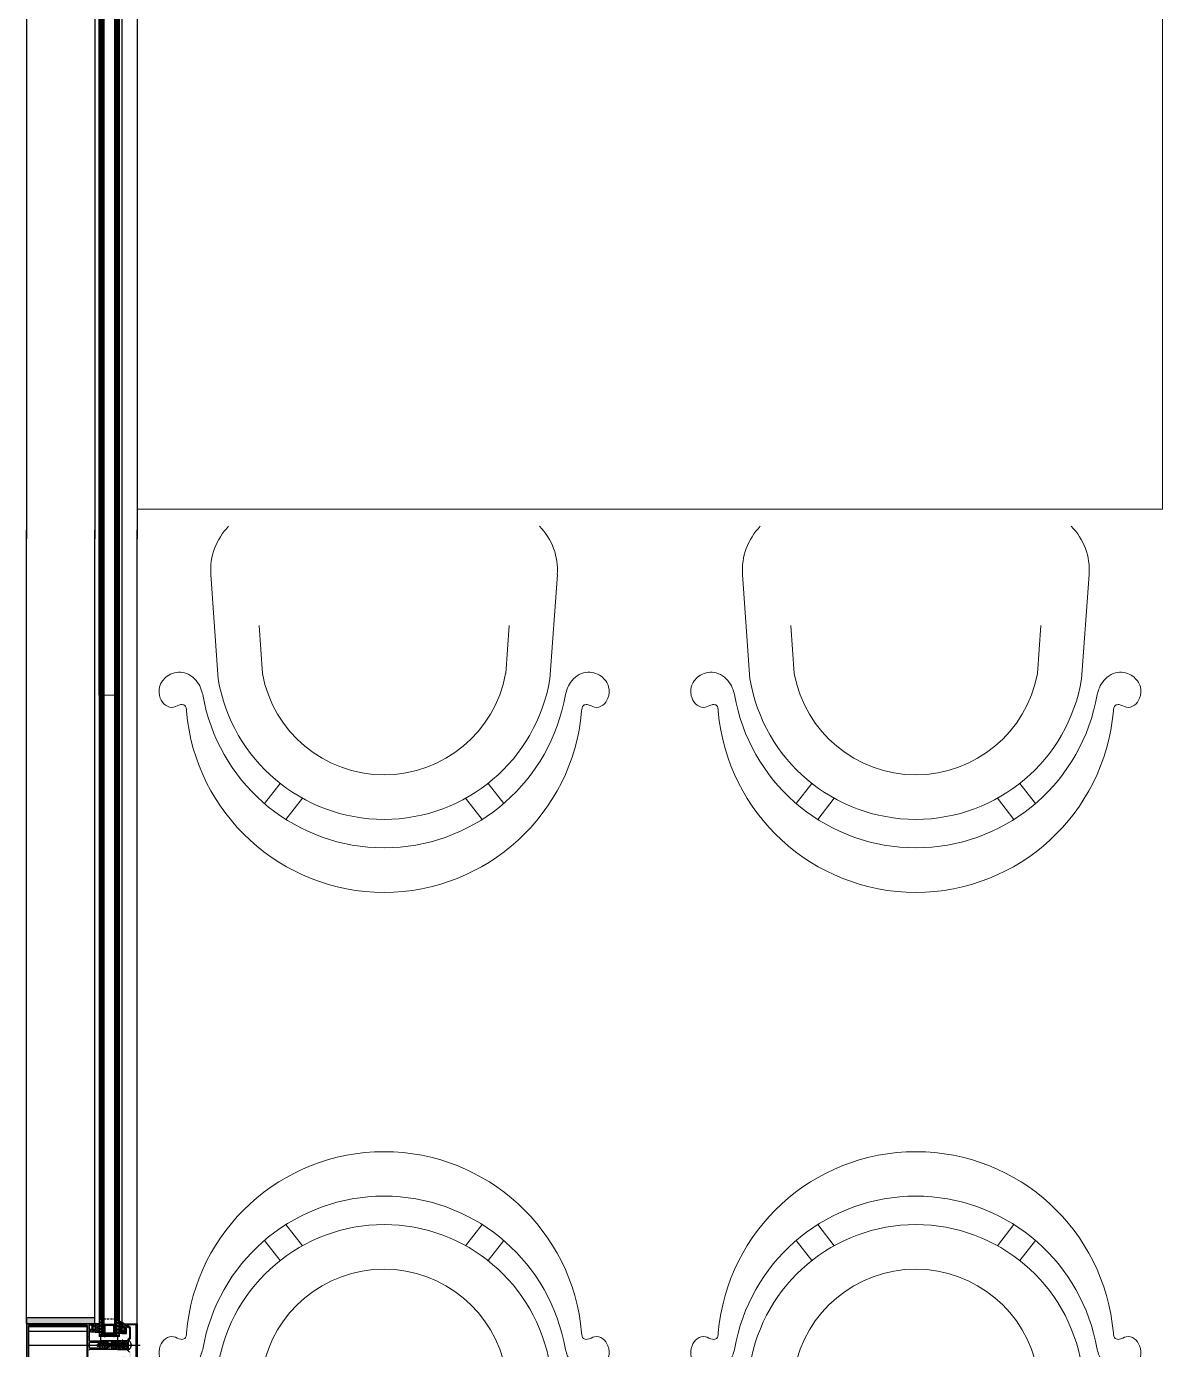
# Model space of a CAD drawing. Header units: millimetres. Extents: x 809 to 8159, y 33 to 4533.
# Drawn here: x 4970.9 to 5103.8, y 1637.2 to 1792 of the extents above; entities that cross this region are included whole.
import ezdxf

# ---------------------------------------------------------------- set-up
doc = ezdxf.new("R2010")
doc.units = ezdxf.units.MM
doc.linetypes.add('DASHDOT', pattern=[25.4, 12.7, -6.35, 0, -6.35])
doc.linetypes.add('HIDDEN', pattern=[0.375, 0.25, -0.125])
for name, color, linetype in [('1', 3, 'Continuous'), ('11', 11, 'Continuous'), ('3', 11, 'Continuous'), ('5', 11, 'Continuous'), ('EKSEN', 11, 'Continuous'), ('FITILLER', 240, 'Continuous'), ('GORUNUS-TARAMA', 11, 'Continuous')]:
    doc.layers.add(name, color=color, linetype=linetype)
doc.layers.add('cam', color=5, linetype='Continuous', lineweight=0)
doc.layers.add('TEFRİŞ', color=130, linetype='Continuous', lineweight=0)

# ---------------------------------------------------------------- blocks, each defined once
blk = doc.blocks.new('wewefwef')
at = {"layer": 'TEFRİŞ'}
for p, q in [((20075.6652, -18240.6347, 0.271), (20075.5429, -18240.6434, 0.271)), ((20076.6181, -18240.6347, 0.271), (20076.7404, -18240.6434, 0.271)), ((20075.3973, -18240.6975, 0.271), (20075.4207, -18240.7159, 0.271)), ((20075.6055, -18240.6912, 0.271), (20075.5493, -18240.6952, 0.271)), ((20076.6778, -18240.6912, 0.271), (20076.734, -18240.6952, 0.271)), ((20076.886, -18240.6975, 0.271), (20076.8626, -18240.7159, 0.271)), ((20075.3787, -18240.7226, 0.271), (20075.4034, -18240.742, 0.271)), ((20076.9046, -18240.7226, 0.271), (20076.8799, -18240.742, 0.271)), ((20075.3787, -18240.9523, 0.271), (20075.4034, -18240.933, 0.271)), ((20076.9046, -18240.9523, 0.271), (20076.8799, -18240.933, 0.271)), ((20075.3973, -18240.9775, 0.271), (20075.4207, -18240.9591, 0.271)), ((20076.886, -18240.9775, 0.271), (20076.8626, -18240.9591, 0.271)), ((20075.6055, -18240.9838, 0.271), (20075.5493, -18240.9798, 0.271)), ((20076.6778, -18240.9838, 0.271), (20076.734, -18240.9798, 0.271)), ((20075.6652, -18241.0403, 0.271), (20075.5429, -18241.0316, 0.271)), ((20076.6181, -18241.0403, 0.271), (20076.7404, -18241.0316, 0.271)), ((20075.6652, -18241.257, 0.271), (20075.5429, -18241.2658, 0.271)), ((20076.6181, -18241.257, 0.271), (20076.7404, -18241.2658, 0.271)), ((20075.3973, -18241.3198, 0.271), (20075.4207, -18241.3382, 0.271)), ((20075.6055, -18241.3135, 0.271), (20075.5493, -18241.3175, 0.271)), ((20076.6778, -18241.3135, 0.271), (20076.734, -18241.3175, 0.271)), ((20076.886, -18241.3198, 0.271), (20076.8626, -18241.3382, 0.271)), ((20075.3787, -18241.345, 0.271), (20075.4034, -18241.3644, 0.271)), ((20076.9046, -18241.345, 0.271), (20076.8799, -18241.3644, 0.271)), ((20075.3787, -18241.5747, 0.271), (20075.4034, -18241.5553, 0.271)), ((20076.9046, -18241.5747, 0.271), (20076.8799, -18241.5553, 0.271)), ((20075.3973, -18241.5999, 0.271), (20075.4207, -18241.5815, 0.271)), ((20076.886, -18241.5999, 0.271), (20076.8626, -18241.5815, 0.271)), ((20075.6055, -18241.6062, 0.271), (20075.5493, -18241.6022, 0.271)), ((20076.6778, -18241.6062, 0.271), (20076.734, -18241.6022, 0.271)), ((20075.6652, -18241.6627, 0.271), (20075.5429, -18241.6539, 0.271)), ((20076.6181, -18241.6627, 0.271), (20076.7404, -18241.6539, 0.271))]:
    blk.add_line(p, q, dxfattribs=at)
at = {"layer": 'TEFRİŞ', "elevation": 0.271}
blk.add_lwpolyline([(20075.7417, -18241.7487), (20075.7417, -18240.5487), (20076.5417, -18240.5487), (20076.5417, -18241.7487)], close=True, dxfattribs=at)
at = {"layer": 'TEFRİŞ'}
for centre, radius, start, end in [((20075.5255, -18240.8375, 0.271), 0.2321, 94.9757, 180), ((20076.7579, -18240.8375, 0.271), 0.2321, 0, 85.0243), ((20075.5605, -18240.8375, 0.271), 0.2151, 102.1958, 180), ((20075.6704, -18240.7074, 0.271), 0.0729, 45.4026, 94.0856), ((20076.6129, -18240.7074, 0.271), 0.0729, 85.9144, 134.5974), ((20076.7228, -18240.8375, 0.271), 0.2151, 0, 77.8042), ((20075.5755, -18240.8375, 0.271), 0.1968, 99.5284, 180), ((20076.7078, -18240.8375, 0.271), 0.1968, 0, 80.4716), ((20075.5755, -18240.8375, 0.271), 0.1447, 100.4339, 180), ((20076.7078, -18240.8375, 0.271), 0.1447, 0, 79.5661), ((20075.5255, -18240.8375, 0.271), 0.2321, 180, 265.0243), ((20075.5605, -18240.8375, 0.271), 0.2151, 180, 257.8042), ((20075.5755, -18240.8375, 0.271), 0.1968, 180, 260.4716), ((20075.5755, -18240.8375, 0.271), 0.1447, 180, 259.5661), ((20076.7078, -18240.8375, 0.271), 0.1447, 280.4339, 0), ((20076.7078, -18240.8375, 0.271), 0.1968, 279.5284, 0), ((20076.7228, -18240.8375, 0.271), 0.2151, 282.1958, 0), ((20076.7579, -18240.8375, 0.271), 0.2321, 274.9757, 0), ((20075.6704, -18240.9676, 0.271), 0.0729, 265.9144, 314.5974), ((20076.6129, -18240.9676, 0.271), 0.0729, 225.4026, 274.0856), ((20075.5255, -18241.4599, 0.271), 0.2321, 94.9757, 180), ((20076.7579, -18241.4599, 0.271), 0.2321, 0, 85.0243), ((20075.5605, -18241.4599, 0.271), 0.2151, 102.1958, 180), ((20075.6704, -18241.3298, 0.271), 0.0729, 45.4026, 94.0856), ((20076.6129, -18241.3298, 0.271), 0.0729, 85.9144, 134.5974), ((20076.7228, -18241.4599, 0.271), 0.2151, 0, 77.8042), ((20075.5755, -18241.4599, 0.271), 0.1968, 99.5284, 180), ((20076.7078, -18241.4599, 0.271), 0.1968, 0, 80.4716), ((20075.5755, -18241.4599, 0.271), 0.1447, 100.4339, 180), ((20076.7078, -18241.4599, 0.271), 0.1447, 0, 79.5661), ((20075.5255, -18241.4599, 0.271), 0.2321, 180, 265.0243), ((20075.5605, -18241.4599, 0.271), 0.2151, 180, 257.8042), ((20075.5755, -18241.4599, 0.271), 0.1968, 180, 260.4716), ((20075.5755, -18241.4599, 0.271), 0.1447, 180, 259.5661), ((20076.7078, -18241.4599, 0.271), 0.1447, 280.4339, 0), ((20076.7078, -18241.4599, 0.271), 0.1968, 279.5284, 0), ((20076.7228, -18241.4599, 0.271), 0.2151, 282.1958, 0), ((20076.7579, -18241.4599, 0.271), 0.2321, 274.9757, 0), ((20075.6704, -18241.5899, 0.271), 0.0729, 265.9144, 314.5974), ((20076.6129, -18241.5899, 0.271), 0.0729, 225.4026, 274.0856)]:
    blk.add_arc(centre, radius, start, end, dxfattribs=at)
for points in [[(20075.5151, -18240.6273, 0.271), (20075.5302, -18240.6235, 0.271), (20075.539, -18240.6191, 0.271), (20075.5506, -18240.6013, 0.271), (20075.5461, -18240.5836, 0.271), (20075.5337, -18240.5747, 0.271), (20075.5204, -18240.5756, 0.271), (20075.5122, -18240.5817, 0.271), (20075.5099, -18240.5911, 0.271), (20075.5129, -18240.5996, 0.271), (20075.512, -18240.6041, 0.271), (20075.5053, -18240.6063, 0.271)], [(20076.7682, -18240.6273, 0.271), (20076.7531, -18240.6235, 0.271), (20076.7443, -18240.6191, 0.271), (20076.7327, -18240.6013, 0.271), (20076.7372, -18240.5836, 0.271), (20076.7496, -18240.5747, 0.271), (20076.7629, -18240.5756, 0.271), (20076.7711, -18240.5817, 0.271), (20076.7734, -18240.5911, 0.271), (20076.7704, -18240.5996, 0.271), (20076.7713, -18240.6041, 0.271), (20076.778, -18240.6063, 0.271)], [(20075.5151, -18241.0477, 0.271), (20075.5302, -18241.0514, 0.271), (20075.539, -18241.0559, 0.271), (20075.5506, -18241.0736, 0.271), (20075.5461, -18241.0914, 0.271), (20075.5337, -18241.1003, 0.271), (20075.5204, -18241.0994, 0.271), (20075.5122, -18241.0933, 0.271), (20075.5099, -18241.0838, 0.271), (20075.5129, -18241.0753, 0.271), (20075.512, -18241.0708, 0.271), (20075.5053, -18241.0687, 0.271)], [(20076.7682, -18241.0477, 0.271), (20076.7531, -18241.0514, 0.271), (20076.7443, -18241.0559, 0.271), (20076.7327, -18241.0736, 0.271), (20076.7372, -18241.0914, 0.271), (20076.7496, -18241.1003, 0.271), (20076.7629, -18241.0994, 0.271), (20076.7711, -18241.0933, 0.271), (20076.7734, -18241.0838, 0.271), (20076.7704, -18241.0753, 0.271), (20076.7713, -18241.0708, 0.271), (20076.778, -18241.0687, 0.271)], [(20075.5151, -18241.2496, 0.271), (20075.5302, -18241.2459, 0.271), (20075.539, -18241.2415, 0.271), (20075.5506, -18241.2237, 0.271), (20075.5461, -18241.2059, 0.271), (20075.5337, -18241.197, 0.271), (20075.5204, -18241.1979, 0.271), (20075.5122, -18241.204, 0.271), (20075.5099, -18241.2135, 0.271), (20075.5129, -18241.222, 0.271), (20075.512, -18241.2265, 0.271), (20075.5053, -18241.2287, 0.271)], [(20076.7682, -18241.2496, 0.271), (20076.7531, -18241.2459, 0.271), (20076.7443, -18241.2415, 0.271), (20076.7327, -18241.2237, 0.271), (20076.7372, -18241.2059, 0.271), (20076.7496, -18241.197, 0.271), (20076.7629, -18241.1979, 0.271), (20076.7711, -18241.204, 0.271), (20076.7734, -18241.2135, 0.271), (20076.7704, -18241.222, 0.271), (20076.7713, -18241.2265, 0.271), (20076.778, -18241.2287, 0.271)], [(20075.5151, -18241.6701, 0.271), (20075.5302, -18241.6738, 0.271), (20075.539, -18241.6782, 0.271), (20075.5506, -18241.696, 0.271), (20075.5461, -18241.7138, 0.271), (20075.5337, -18241.7227, 0.271), (20075.5204, -18241.7218, 0.271), (20075.5122, -18241.7157, 0.271), (20075.5099, -18241.7062, 0.271), (20075.5129, -18241.6977, 0.271), (20075.512, -18241.6932, 0.271), (20075.5053, -18241.691, 0.271)], [(20076.7682, -18241.6701, 0.271), (20076.7531, -18241.6738, 0.271), (20076.7443, -18241.6782, 0.271), (20076.7327, -18241.696, 0.271), (20076.7372, -18241.7138, 0.271), (20076.7496, -18241.7227, 0.271), (20076.7629, -18241.7218, 0.271), (20076.7711, -18241.7157, 0.271), (20076.7734, -18241.7062, 0.271), (20076.7704, -18241.6977, 0.271), (20076.7713, -18241.6932, 0.271), (20076.778, -18241.691, 0.271)]]:
    blk.add_spline(points, degree=3, dxfattribs=at)
blk = doc.blocks.new('ajsdfxcvzx')
h = blk.add_hatch(color=256)
edge = h.paths.add_edge_path()
edge.add_line((36934.79, -6951.31), (36934.72, -6951.31))
edge.add_line((36934.72, -6951.31), (36934.72, -6951.22))
edge.add_line((36934.72, -6951.22), (36934.24, -6951.22))
edge.add_arc((36934.24, -6951.32), 0.1, 90, 180)
edge.add_line((36934.14, -6951.32), (36934.14, -6951.6))
edge.add_arc((36934.24, -6951.6), 0.1, 180, 270)
edge.add_line((36934.24, -6951.7), (36934.32, -6951.7))
edge.add_arc((36934.32, -6951.75), 0.05, 405, 450, ccw=False)
edge.add_line((36934.36, -6951.71), (36934.53, -6951.88))
edge.add_arc((36934.56, -6951.85), 0.05, 225, 270)
edge.add_line((36934.56, -6951.9), (36934.72, -6951.9))
edge.add_line((36934.72, -6951.9), (36934.72, -6951.81))
edge.add_line((36934.72, -6951.81), (36934.79, -6951.81))
edge.add_arc((36934.79, -6951.86), 0.05, 0, 90, ccw=False)
edge.add_line((36934.84, -6951.86), (36934.84, -6952.06))
edge.add_line((36934.84, -6952.06), (36934.4, -6952.06))
edge.add_arc((36934.4, -6952.01), 0.05, 180, 270, ccw=False)
edge.add_line((36934.35, -6952.01), (36934.35, -6951.94))
edge.add_arc((36934.3, -6951.94), 0.05, 360, 405)
edge.add_line((36934.34, -6951.91), (36934.3, -6951.87))
edge.add_arc((36934.27, -6951.91), 0.05, 405, 450)
edge.add_line((36934.27, -6951.86), (36934.19, -6951.86))
edge.add_arc((36934.19, -6951.91), 0.05, 90, 180)
edge.add_line((36934.14, -6951.91), (36934.14, -6952.16))
edge.add_line((36934.14, -6952.16), (36934.14, -6952.53))
edge.add_line((36934.14, -6952.53), (36934.11, -6952.56))
edge.add_line((36934.11, -6952.56), (36934.14, -6952.59))
edge.add_line((36934.14, -6952.59), (36934.14, -6952.96))
edge.add_arc((36934.23, -6952.97), 0.0919, 174.9295, 270.955)
edge.add_line((36934.23, -6953.06), (36936.51, -6953.06))
edge.add_arc((36936.53, -6953.06), 0.02, 180, 360)
edge.add_line((36936.55, -6953.06), (36936.57, -6953.06))
edge.add_arc((36936.59, -6953.06), 0.02, 180, 360)
edge.add_line((36936.61, -6953.06), (36937.54, -6953.06))
edge.add_line((36937.54, -6953.06), (36937.54, -6953.2))
edge.add_arc((36937.48, -6953.2), 0.06, 270, 360, ccw=False)
edge.add_line((36937.48, -6953.26), (36937.48, -6953.33))
edge.add_arc((36937.45, -6953.33), 0.03, 270, 360, ccw=False)
edge.add_line((36937.45, -6953.36), (36937.41, -6953.36))
edge.add_arc((36937.41, -6953.33), 0.03, 180, 270, ccw=False)
edge.add_line((36937.38, -6953.33), (36937.38, -6953.26))
edge.add_line((36937.38, -6953.26), (36936.74, -6953.26))
edge.add_line((36936.74, -6953.26), (36936.74, -6953.51))
edge.add_line((36936.74, -6953.51), (36936.69, -6953.56))
edge.add_line((36936.69, -6953.56), (36936.74, -6953.61))
edge.add_line((36936.74, -6953.61), (36936.74, -6953.86))
edge.add_line((36936.74, -6953.86), (36937.38, -6953.86))
edge.add_line((36937.38, -6953.86), (36937.38, -6953.79))
edge.add_arc((36937.41, -6953.79), 0.03, 90, 180, ccw=False)
edge.add_line((36937.41, -6953.76), (36937.45, -6953.76))
edge.add_arc((36937.45, -6953.79), 0.03, 0, 90, ccw=False)
edge.add_line((36937.48, -6953.79), (36937.48, -6953.86))
edge.add_arc((36937.48, -6953.92), 0.06, 360, 450, ccw=False)
edge.add_line((36937.54, -6953.92), (36937.54, -6954.06))
edge.add_line((36937.54, -6954.06), (36936.61, -6954.06))
edge.add_arc((36936.59, -6954.06), 0.02, 360, 540)
edge.add_line((36936.57, -6954.06), (36936.55, -6954.06))
edge.add_arc((36936.53, -6954.06), 0.02, 360, 540)
edge.add_line((36936.51, -6954.06), (36934.23, -6954.06))
edge.add_arc((36934.23, -6954.15), 0.0919, 449.045, 545.0705)
edge.add_line((36934.14, -6954.16), (36934.14, -6954.53))
edge.add_line((36934.14, -6954.53), (36934.11, -6954.56))
edge.add_line((36934.11, -6954.56), (36934.14, -6954.59))
edge.add_line((36934.14, -6954.59), (36934.14, -6954.96))
edge.add_line((36934.14, -6954.96), (36934.14, -6955.21))
edge.add_arc((36934.19, -6955.21), 0.05, 180, 270)
edge.add_line((36934.19, -6955.26), (36934.27, -6955.26))
edge.add_arc((36934.27, -6955.21), 0.05, 270, 315)
edge.add_line((36934.3, -6955.24), (36934.34, -6955.21))
edge.add_arc((36934.3, -6955.17), 0.05, 315, 360)
edge.add_line((36934.35, -6955.17), (36934.35, -6955.11))
edge.add_arc((36934.4, -6955.11), 0.05, 90, 180, ccw=False)
edge.add_line((36934.4, -6955.06), (36934.84, -6955.06))
edge.add_line((36934.84, -6955.06), (36934.84, -6955.26))
edge.add_arc((36934.79, -6955.26), 0.05, 270, 360, ccw=False)
edge.add_line((36934.79, -6955.31), (36934.72, -6955.31))
edge.add_line((36934.72, -6955.31), (36934.72, -6955.22))
edge.add_line((36934.72, -6955.22), (36934.56, -6955.22))
edge.add_arc((36934.56, -6955.27), 0.05, 450, 495)
edge.add_line((36934.53, -6955.23), (36934.36, -6955.4))
edge.add_arc((36934.32, -6955.37), 0.05, 270, 315, ccw=False)
edge.add_line((36934.32, -6955.42), (36934.24, -6955.42))
edge.add_arc((36934.24, -6955.52), 0.1, 90, 180)
edge.add_line((36934.14, -6955.52), (36934.14, -6955.8))
edge.add_arc((36934.24, -6955.8), 0.1, 180, 270)
edge.add_line((36934.24, -6955.9), (36934.72, -6955.9))
edge.add_line((36934.72, -6955.9), (36934.72, -6955.81))
edge.add_line((36934.72, -6955.81), (36934.79, -6955.81))
edge.add_arc((36934.79, -6955.86), 0.05, 0, 90, ccw=False)
edge.add_line((36934.84, -6955.86), (36934.84, -6956.06))
edge.add_line((36934.84, -6956.06), (36926.85, -6956.06))
edge.add_line((36926.85, -6956.06), (36926.85, -6951.06))
edge.add_line((36926.85, -6951.06), (36934.84, -6951.06))
edge.add_line((36934.84, -6951.06), (36934.84, -6951.26))
edge.add_arc((36934.79, -6951.26), 0.05, 270, 360, ccw=False)
h.paths.add_polyline_path([(36933.95, -6955.86), (36927.05, -6955.86), (36927.05, -6951.26), (36933.95, -6951.26), (36933.95, -6953.56)], flags=16)
edge = h.paths.add_edge_path(flags=16)
edge.add_arc((36936.35, -6953.36), 0.1, 360, 450)
edge.add_line((36936.35, -6953.26), (36934.25, -6953.26))
edge.add_arc((36934.25, -6953.36), 0.1, 90, 180)
edge.add_line((36934.15, -6953.36), (36934.15, -6953.76))
edge.add_arc((36934.25, -6953.76), 0.1, 180, 270)
edge.add_line((36934.25, -6953.86), (36936.35, -6953.86))
edge.add_arc((36936.35, -6953.76), 0.1, 270, 360)
edge.add_line((36936.45, -6953.76), (36936.45, -6953.36))
h = blk.add_hatch(color=256)
edge = h.paths.add_edge_path()
edge.add_line((36938.41, -6955.04), (36938.41, -6955.64))
edge.add_line((36938.41, -6955.64), (36938.13, -6955.87))
edge.add_line((36938.13, -6955.87), (36938.13, -6955.67))
edge.add_line((36938.13, -6955.67), (36938.06, -6955.67))
edge.add_arc((36938.06, -6955.72), 0.05, 90, 180)
edge.add_line((36938.01, -6955.72), (36938.01, -6956.05))
edge.add_line((36938.01, -6956.05), (36938.12, -6956.05))
edge.add_line((36938.12, -6956.05), (36938.47, -6955.75))
edge.add_arc((36938.5, -6955.79), 0.05, 40, 130, ccw=False)
edge.add_line((36938.54, -6955.76), (36938.62, -6955.85))
edge.add_arc((36938.66, -6955.82), 0.05, 220, 310)
edge.add_line((36938.69, -6955.86), (36938.99, -6955.6))
edge.add_arc((36938.96, -6955.56), 0.05, 310, 360)
edge.add_line((36939.01, -6955.56), (36939.01, -6954.38))
edge.add_arc((36938.96, -6954.38), 0.05, 0, 45)
edge.add_line((36939, -6954.35), (36938.82, -6954.17))
edge.add_line((36938.82, -6954.17), (36938.78, -6954.17))
edge.add_line((36938.78, -6954.17), (36938.78, -6954.13))
edge.add_line((36938.78, -6954.13), (36938.72, -6954.07))
edge.add_arc((36938.76, -6954.04), 0.05, 180, 225, ccw=False)
edge.add_line((36938.71, -6954.04), (36938.71, -6953.08))
edge.add_arc((36938.76, -6953.08), 0.05, 135, 180, ccw=False)
edge.add_line((36938.72, -6953.04), (36938.78, -6952.99))
edge.add_line((36938.78, -6952.99), (36938.78, -6952.95))
edge.add_line((36938.78, -6952.95), (36938.82, -6952.95))
edge.add_line((36938.82, -6952.95), (36939, -6952.77))
edge.add_arc((36938.96, -6952.73), 0.05, 315, 360)
edge.add_line((36939.01, -6952.73), (36939.01, -6951.55))
edge.add_arc((36938.96, -6951.55), 0.05, 360, 410)
edge.add_line((36938.99, -6951.52), (36938.69, -6951.26))
edge.add_arc((36938.66, -6951.3), 0.05, 50, 140)
edge.add_line((36938.62, -6951.27), (36938.54, -6951.36))
edge.add_arc((36938.5, -6951.32), 0.05, 230, 320, ccw=False)
edge.add_line((36938.47, -6951.36), (36938.12, -6951.06))
edge.add_line((36938.12, -6951.06), (36938.01, -6951.06))
edge.add_line((36938.01, -6951.06), (36938.01, -6951.4))
edge.add_arc((36938.06, -6951.4), 0.05, 180, 270)
edge.add_line((36938.06, -6951.45), (36938.13, -6951.45))
edge.add_line((36938.13, -6951.45), (36938.13, -6951.25))
edge.add_line((36938.13, -6951.25), (36938.41, -6951.48))
edge.add_line((36938.41, -6951.48), (36938.41, -6952.08))
edge.add_line((36938.41, -6952.08), (36938.13, -6952.08))
edge.add_line((36938.13, -6952.08), (36938.13, -6951.95))
edge.add_line((36938.13, -6951.95), (36938.06, -6951.95))
edge.add_arc((36938.06, -6952), 0.05, 90, 180)
edge.add_line((36938.01, -6952), (36938.01, -6952.2))
edge.add_line((36938.01, -6952.2), (36938.48, -6952.2))
edge.add_arc((36938.48, -6952.15), 0.05, 270, 360)
edge.add_line((36938.53, -6952.15), (36938.53, -6951.57))
edge.add_arc((36938.58, -6951.57), 0.05, 140, 180, ccw=False)
edge.add_line((36938.54, -6951.54), (36938.63, -6951.43))
edge.add_arc((36938.67, -6951.47), 0.05, 50, 140, ccw=False)
edge.add_line((36938.7, -6951.43), (36938.87, -6951.57))
edge.add_arc((36938.84, -6951.61), 0.05, 0, 50, ccw=False)
edge.add_line((36938.89, -6951.61), (36938.89, -6952.68))
edge.add_arc((36938.84, -6952.68), 0.05, 315, 360, ccw=False)
edge.add_line((36938.88, -6952.72), (36938.55, -6953.04))
edge.add_arc((36938.52, -6953.01), 0.05, 270, 315, ccw=False)
edge.add_line((36938.52, -6953.06), (36938.11, -6953.06))
edge.add_line((36938.11, -6953.06), (36938.11, -6952.96))
edge.add_line((36938.11, -6952.96), (36938.01, -6952.96))
edge.add_line((36938.01, -6952.96), (36938.01, -6953.26))
edge.add_arc((36938.06, -6953.26), 0.05, 180, 270)
edge.add_line((36938.06, -6953.31), (36938.13, -6953.31))
edge.add_line((36938.13, -6953.31), (36938.13, -6953.18))
edge.add_line((36938.13, -6953.18), (36938.51, -6953.18))
edge.add_arc((36938.51, -6953.23), 0.05, 0, 90, ccw=False)
edge.add_line((36938.56, -6953.23), (36938.56, -6953.89))
edge.add_arc((36938.51, -6953.89), 0.05, 270, 360, ccw=False)
edge.add_line((36938.51, -6953.94), (36938.13, -6953.94))
edge.add_line((36938.13, -6953.94), (36938.13, -6953.81))
edge.add_line((36938.13, -6953.81), (36938.06, -6953.81))
edge.add_arc((36938.06, -6953.86), 0.05, 90, 180)
edge.add_line((36938.01, -6953.86), (36938.01, -6954.16))
edge.add_line((36938.01, -6954.16), (36938.11, -6954.16))
edge.add_line((36938.11, -6954.16), (36938.11, -6954.06))
edge.add_line((36938.11, -6954.06), (36938.52, -6954.06))
edge.add_arc((36938.52, -6954.11), 0.05, 45, 90, ccw=False)
edge.add_line((36938.55, -6954.07), (36938.88, -6954.4))
edge.add_arc((36938.84, -6954.43), 0.05, 0, 45, ccw=False)
edge.add_line((36938.89, -6954.43), (36938.89, -6955.51))
edge.add_arc((36938.84, -6955.51), 0.05, -50, 0, ccw=False)
edge.add_line((36938.87, -6955.54), (36938.7, -6955.69))
edge.add_arc((36938.67, -6955.65), 0.05, 220, 310, ccw=False)
edge.add_line((36938.63, -6955.68), (36938.54, -6955.57))
edge.add_arc((36938.58, -6955.54), 0.05, 180, 220, ccw=False)
edge.add_line((36938.53, -6955.54), (36938.53, -6954.97))
edge.add_arc((36938.48, -6954.97), 0.05, 0, 90)
edge.add_line((36938.48, -6954.92), (36938.01, -6954.92))
edge.add_line((36938.01, -6954.92), (36938.01, -6955.12))
edge.add_arc((36938.06, -6955.12), 0.05, 180, 270)
edge.add_line((36938.06, -6955.17), (36938.13, -6955.17))
edge.add_line((36938.13, -6955.17), (36938.13, -6955.04))
edge.add_line((36938.13, -6955.04), (36938.41, -6955.04))
h = blk.add_hatch(color=256)
edge = h.paths.add_edge_path()
edge.add_arc((36939.6, -6955.88), 0.05, 270, 360)
edge.add_line((36939.65, -6955.88), (36939.65, -6951.24))
edge.add_arc((36939.6, -6951.24), 0.05, 0, 90)
edge.add_line((36939.6, -6951.19), (36938.65, -6951.19))
edge.add_line((36938.65, -6951.19), (36938.54, -6951.32))
edge.add_arc((36938.5, -6951.29), 0.05, 230, 320, ccw=False)
edge.add_line((36938.47, -6951.33), (36938.19, -6951.09))
edge.add_arc((36938.2, -6951.08), 0.02, 90, 230, ccw=False)
edge.add_line((36938.2, -6951.06), (36939.73, -6951.06))
edge.add_arc((36939.73, -6951.11), 0.05, 0, 90, ccw=False)
edge.add_line((36939.78, -6951.11), (36939.78, -6956.01))
edge.add_arc((36939.73, -6956.01), 0.05, -90, 0, ccw=False)
edge.add_line((36939.73, -6956.06), (36938.2, -6956.06))
edge.add_arc((36938.2, -6956.04), 0.02, 130, 270, ccw=False)
edge.add_line((36938.19, -6956.02), (36938.47, -6955.79))
edge.add_arc((36938.5, -6955.83), 0.05, 40, 130, ccw=False)
edge.add_line((36938.54, -6955.8), (36938.65, -6955.93))
edge.add_line((36938.65, -6955.93), (36939.6, -6955.93))
h = blk.add_hatch()
h.set_pattern_fill('NET', color=256, angle=180, style=0)
h.set_pattern_definition([(180, (36878.66936, -6960.01545), (2e-17, 0.125), []), (90, (36878.66936, -6960.01545), (0.125, 2e-18), [])])
h.paths.add_polyline_path([(36937.09, -6952.26), (36935.93, -6952.26), (36935.93, -6952.56), (36936.13, -6952.52), (36936.37, -6952.5), (36936.62, -6952.5), (36936.95, -6952.53), (36937.09, -6952.55)])
at = {"layer": 'FITILLER'}
h = blk.add_hatch(dxfattribs=at)
h.set_pattern_fill('DOTS', color=256, scale=1.2, angle=135, style=0)
h.set_pattern_definition([(135, (37029.006284, -7092.61935), (-0.079549513, -0.026516504), [0, -0.075])])
h.paths.add_polyline_path([(36934.81, -6951.04), (36934.81, -6950.36), (36926.81, -6950.36), (36926.81, -6951.04)])
h = blk.add_hatch(dxfattribs=at)
h.set_pattern_fill('NET', color=256, scale=1.5, angle=225, style=0)
h.set_pattern_definition([(225, (36948.451, -6963.80417), (0.1325825, -0.1325825), []), (315, (36948.451, -6963.80417), (0.1325825, 0.1325825), [])])
edge = h.paths.add_edge_path(flags=16)
edge.add_arc((36934.82, -6951.58), 0.1, -90, 0, ccw=False)
edge.add_line((36934.82, -6951.68), (36934.66, -6951.68))
edge.add_arc((36934.66, -6951.58), 0.1, 180, 270, ccw=False)
edge.add_line((36934.56, -6951.58), (36934.56, -6951.53))
edge.add_arc((36934.66, -6951.53), 0.1, 90, 180, ccw=False)
edge.add_line((36934.66, -6951.43), (36934.82, -6951.43))
edge.add_arc((36934.82, -6951.53), 0.1, 0, 90, ccw=False)
edge.add_line((36934.92, -6951.53), (36934.92, -6951.58))
edge = h.paths.add_edge_path()
edge.add_line((36934.84, -6952.06), (36935.35, -6952.06))
edge.add_arc((36935.35, -6952.05), 0.01, 270, 405)
edge.add_line((36935.36, -6952.04), (36935.25, -6951.93))
edge.add_arc((36935.26, -6951.92), 0.00893, 135, 225, ccw=False)
edge.add_line((36935.25, -6951.92), (36935.36, -6951.81))
edge.add_arc((36935.35, -6951.8), 0.00893, 315, 405)
edge.add_line((36935.36, -6951.8), (36935.25, -6951.69))
edge.add_arc((36935.26, -6951.68), 0.00893, 135, 225, ccw=False)
edge.add_line((36935.25, -6951.67), (36935.36, -6951.56))
edge.add_arc((36935.35, -6951.56), 0.00893, 315, 405)
edge.add_line((36935.36, -6951.55), (36935.25, -6951.44))
edge.add_arc((36935.26, -6951.44), 0.00893, 135, 225, ccw=False)
edge.add_line((36935.25, -6951.43), (36935.36, -6951.32))
edge.add_arc((36935.35, -6951.31), 0.00893, 315, 405)
edge.add_line((36935.36, -6951.31), (36935.25, -6951.2))
edge.add_arc((36935.26, -6951.19), 0.00893, 135, 225, ccw=False)
edge.add_line((36935.25, -6951.19), (36935.36, -6951.07))
edge.add_arc((36935.35, -6951.07), 0.01, 315, 450)
edge.add_line((36935.35, -6951.06), (36934.84, -6951.06))
edge.add_line((36934.84, -6951.06), (36934.84, -6951.28))
edge.add_arc((36934.79, -6951.28), 0.05, 270, 360, ccw=False)
edge.add_line((36934.79, -6951.33), (36934.67, -6951.33))
edge.add_line((36934.67, -6951.33), (36934.67, -6951.23))
edge.add_line((36934.67, -6951.23), (36934.62, -6951.23))
edge.add_line((36934.62, -6951.23), (36934.49, -6951.31))
edge.add_arc((36934.51, -6951.35), 0.05, 120, 180)
edge.add_line((36934.46, -6951.35), (36934.46, -6951.76))
edge.add_arc((36934.51, -6951.76), 0.05, 180, 240)
edge.add_line((36934.49, -6951.81), (36934.62, -6951.88))
edge.add_line((36934.62, -6951.88), (36934.67, -6951.88))
edge.add_line((36934.67, -6951.88), (36934.67, -6951.78))
edge.add_line((36934.67, -6951.78), (36934.79, -6951.78))
edge.add_arc((36934.79, -6951.83), 0.05, 0, 90, ccw=False)
edge.add_line((36934.84, -6951.83), (36934.84, -6952.06))
h = blk.add_hatch(dxfattribs=at)
h.set_pattern_fill('NET', color=256, scale=1.5, angle=225, style=0)
h.set_pattern_definition([(225, (36952.42699, -6968.0457), (0.1325825, -0.1325825), []), (315, (36952.42699, -6968.0457), (0.1325825, 0.1325825), [])])
edge = h.paths.add_edge_path(flags=16)
edge.add_arc((36938.18, -6951.67), 0.1, 0, 90)
edge.add_line((36938.18, -6951.57), (36938.06, -6951.57))
edge.add_arc((36938.06, -6951.67), 0.1, 90, 180)
edge.add_line((36937.96, -6951.67), (36937.96, -6951.72))
edge.add_arc((36938.06, -6951.72), 0.1, 180, 270)
edge.add_line((36938.06, -6951.82), (36938.18, -6951.82))
edge.add_arc((36938.18, -6951.72), 0.1, 270, 360)
edge.add_line((36938.28, -6951.72), (36938.28, -6951.67))
edge = h.paths.add_edge_path()
edge.add_arc((36938.03, -6950.72), 0.2, 229.7669, 260)
edge.add_line((36937.99, -6950.91), (36938.13, -6950.94))
edge.add_arc((36938.12, -6950.99), 0.05, 15, 80, ccw=False)
edge.add_line((36938.17, -6950.97), (36938.18, -6951.04))
edge.add_line((36938.18, -6951.04), (36938.01, -6951.04))
edge.add_line((36938.01, -6951.04), (36938.01, -6951.42))
edge.add_arc((36938.06, -6951.42), 0.05, 180, 270)
edge.add_line((36938.06, -6951.47), (36938.18, -6951.47))
edge.add_line((36938.18, -6951.47), (36938.18, -6951.37))
edge.add_line((36938.18, -6951.37), (36938.23, -6951.37))
edge.add_line((36938.23, -6951.37), (36938.36, -6951.45))
edge.add_arc((36938.33, -6951.49), 0.05, 0, 60, ccw=False)
edge.add_line((36938.38, -6951.49), (36938.38, -6951.91))
edge.add_arc((36938.33, -6951.91), 0.05, 300, 360, ccw=False)
edge.add_line((36938.36, -6951.95), (36938.23, -6952.02))
edge.add_line((36938.23, -6952.02), (36938.18, -6952.02))
edge.add_line((36938.18, -6952.02), (36938.18, -6951.92))
edge.add_line((36938.18, -6951.92), (36938.06, -6951.92))
edge.add_arc((36938.06, -6951.97), 0.05, 90, 180)
edge.add_line((36938.01, -6951.97), (36938.01, -6952.2))
edge.add_line((36938.01, -6952.2), (36937.66, -6952.2))
edge.add_line((36937.66, -6952.2), (36937.66, -6952.05))
edge.add_line((36937.66, -6952.05), (36937.81, -6952.05))
edge.add_arc((36937.81, -6952), 0.05, 270, 360)
edge.add_line((36937.86, -6952), (36937.86, -6951.98))
edge.add_arc((36937.81, -6951.98), 0.05, 360, 450)
edge.add_line((36937.81, -6951.93), (36937.66, -6951.93))
edge.add_line((36937.66, -6951.93), (36937.66, -6951.78))
edge.add_line((36937.66, -6951.78), (36937.81, -6951.78))
edge.add_arc((36937.81, -6951.73), 0.05, 270, 360)
edge.add_line((36937.86, -6951.73), (36937.86, -6951.71))
edge.add_arc((36937.81, -6951.71), 0.05, 0, 90)
edge.add_line((36937.81, -6951.66), (36937.66, -6951.66))
edge.add_line((36937.66, -6951.66), (36937.66, -6951.51))
edge.add_line((36937.66, -6951.51), (36937.81, -6951.51))
edge.add_arc((36937.81, -6951.46), 0.05, 270, 360)
edge.add_line((36937.86, -6951.46), (36937.86, -6951.44))
edge.add_arc((36937.81, -6951.44), 0.05, 360, 450)
edge.add_line((36937.81, -6951.39), (36937.66, -6951.39))
edge.add_line((36937.66, -6951.39), (36937.66, -6951.24))
edge.add_line((36937.66, -6951.24), (36937.81, -6951.24))
edge.add_arc((36937.81, -6951.19), 0.05, 270, 360)
edge.add_line((36937.86, -6951.19), (36937.86, -6951.08))
edge.add_arc((36937.81, -6951.08), 0.05, 360, 400)
edge.add_line((36937.85, -6951.05), (36937.58, -6950.73))
edge.add_arc((36937.61, -6950.69), 0.05, 49.7669, 229.7669, ccw=False)
edge.add_line((36937.64, -6950.65), (36937.9, -6950.87))
h = blk.add_hatch(dxfattribs=at)
h.set_pattern_fill('NET', color=256, scale=1.5, angle=225, style=0)
h.set_pattern_definition([(225, (36956.32115, -7031.58969), (0.1325825, -0.1325825), []), (315, (36956.32115, -7031.58969), (0.1325825, 0.1325825), [])])
edge = h.paths.add_edge_path(flags=16)
edge.add_arc((36938.02, -6953.53), 0.1, 90, 180, ccw=False)
edge.add_line((36938.02, -6953.43), (36938.17, -6953.43))
edge.add_arc((36938.17, -6953.53), 0.1, 0, 90, ccw=False)
edge.add_line((36938.27, -6953.53), (36938.27, -6953.58))
edge.add_arc((36938.17, -6953.58), 0.1, -90, 0, ccw=False)
edge.add_line((36938.17, -6953.68), (36938.02, -6953.68))
edge.add_arc((36938.02, -6953.58), 0.1, 180, 270, ccw=False)
edge.add_line((36937.92, -6953.58), (36937.92, -6953.53))
edge = h.paths.add_edge_path()
edge.add_line((36938, -6953.06), (36937.48, -6953.06))
edge.add_arc((36937.48, -6953.07), 0.01, 90, 225)
edge.add_line((36937.48, -6953.08), (36937.59, -6953.19))
edge.add_arc((36937.58, -6953.19), 0.00893, -45, 45, ccw=False)
edge.add_line((36937.59, -6953.2), (36937.48, -6953.31))
edge.add_arc((36937.48, -6953.31), 0.00893, 135, 225)
edge.add_line((36937.48, -6953.32), (36937.59, -6953.43))
edge.add_arc((36937.58, -6953.44), 0.00893, -45, 45, ccw=False)
edge.add_line((36937.59, -6953.44), (36937.48, -6953.55))
edge.add_arc((36937.48, -6953.56), 0.00893, 135, 225)
edge.add_line((36937.48, -6953.56), (36937.59, -6953.67))
edge.add_arc((36937.58, -6953.68), 0.00893, -45, 45, ccw=False)
edge.add_line((36937.59, -6953.69), (36937.48, -6953.8))
edge.add_arc((36937.48, -6953.8), 0.00893, 135, 225)
edge.add_line((36937.48, -6953.81), (36937.59, -6953.92))
edge.add_arc((36937.58, -6953.92), 0.00893, -45, 45, ccw=False)
edge.add_line((36937.59, -6953.93), (36937.48, -6954.04))
edge.add_arc((36937.48, -6954.05), 0.01, 135, 270)
edge.add_line((36937.48, -6954.06), (36938, -6954.06))
edge.add_line((36938, -6954.06), (36938, -6953.83))
edge.add_arc((36938.05, -6953.83), 0.05, 90, 180, ccw=False)
edge.add_line((36938.05, -6953.78), (36938.17, -6953.78))
edge.add_line((36938.17, -6953.78), (36938.17, -6953.88))
edge.add_line((36938.17, -6953.88), (36938.22, -6953.88))
edge.add_line((36938.22, -6953.88), (36938.35, -6953.81))
edge.add_arc((36938.32, -6953.77), 0.05, 300, 360)
edge.add_line((36938.37, -6953.77), (36938.37, -6953.35))
edge.add_arc((36938.32, -6953.35), 0.05, 0, 60)
edge.add_line((36938.35, -6953.31), (36938.22, -6953.23))
edge.add_line((36938.22, -6953.23), (36938.17, -6953.23))
edge.add_line((36938.17, -6953.23), (36938.17, -6953.33))
edge.add_line((36938.17, -6953.33), (36938.05, -6953.33))
edge.add_arc((36938.05, -6953.28), 0.05, 180, 270, ccw=False)
edge.add_line((36938, -6953.28), (36938, -6953.06))
at = {"linetype": 'HIDDEN'}
for p, q in [((36935.51, -6952.53), (36935.51, -6950.47)), ((36935.51, -6950.47), (36937.51, -6950.47)), ((36937.51, -6950.47), (36937.51, -6952.56))]:
    blk.add_line(p, q, dxfattribs=at)
blk.add_line((36937.51, -6952.55), (36937.51, -6952.56))
at = {"elevation": 0}
for points in [[(36926.85, -6956.06), (36926.85, -6951.06), (36934.84, -6951.06), (36934.84, -6951.26, -0.414214), (36934.79, -6951.31), (36934.72, -6951.31), (36934.72, -6951.22), (36934.24, -6951.22, 0.414214), (36934.14, -6951.32), (36934.14, -6951.6, 0.414214), (36934.24, -6951.7), (36934.32, -6951.7, -0.198912), (36934.36, -6951.71), (36934.53, -6951.88, 0.198912), (36934.56, -6951.9), (36934.72, -6951.9), (36934.72, -6951.81), (36934.79, -6951.81, -0.414214), (36934.84, -6951.86), (36934.84, -6952.06), (36934.4, -6952.06, -0.414214), (36934.35, -6952.01), (36934.35, -6951.94, 0.198912), (36934.34, -6951.91), (36934.3, -6951.87, 0.198912), (36934.27, -6951.86), (36934.19, -6951.86, 0.414214), (36934.14, -6951.91), (36934.14, -6952.16), (36934.14, -6952.53), (36934.11, -6952.56), (36934.14, -6952.59), (36934.14, -6952.96, 0.445362), (36934.23, -6953.06), (36936.51, -6953.06, 1), (36936.55, -6953.06), (36936.57, -6953.06, 1), (36936.61, -6953.06), (36937.54, -6953.06), (36937.54, -6953.2, -0.414214), (36937.48, -6953.26), (36937.48, -6953.33, -0.414214), (36937.45, -6953.36), (36937.41, -6953.36, -0.414214), (36937.38, -6953.33), (36937.38, -6953.26), (36936.74, -6953.26), (36936.74, -6953.51), (36936.69, -6953.56), (36936.74, -6953.61), (36936.74, -6953.86), (36937.38, -6953.86), (36937.38, -6953.79, -0.414214), (36937.41, -6953.76), (36937.45, -6953.76, -0.414214), (36937.48, -6953.79), (36937.48, -6953.86, -0.414214), (36937.54, -6953.92), (36937.54, -6954.06), (36936.61, -6954.06, 1), (36936.57, -6954.06), (36936.55, -6954.06, 1), (36936.51, -6954.06), (36934.23, -6954.06, 0.445362), (36934.14, -6954.16)], [(36938.78, -6954.13), (36938.72, -6954.07, -0.198912), (36938.71, -6954.04), (36938.71, -6953.08, -0.198912), (36938.72, -6953.04), (36938.78, -6952.99), (36938.78, -6952.95), (36938.82, -6952.95), (36939, -6952.77, 0.198912), (36939.01, -6952.73), (36939.01, -6951.55, 0.221695), (36938.99, -6951.52), (36938.69, -6951.26, 0.414214), (36938.62, -6951.27), (36938.54, -6951.36, -0.414214), (36938.47, -6951.36), (36938.12, -6951.06), (36938.01, -6951.06), (36938.01, -6951.4, 0.414214), (36938.06, -6951.45), (36938.13, -6951.45), (36938.13, -6951.25), (36938.41, -6951.48), (36938.41, -6952.08), (36938.13, -6952.08), (36938.13, -6951.95), (36938.06, -6951.95, 0.414214), (36938.01, -6952), (36938.01, -6952.2), (36938.48, -6952.2, 0.414214), (36938.53, -6952.15), (36938.53, -6951.57, -0.176327), (36938.54, -6951.54), (36938.63, -6951.43, -0.414214), (36938.7, -6951.43), (36938.87, -6951.57, -0.221695), (36938.89, -6951.61), (36938.89, -6952.68, -0.198912), (36938.88, -6952.72), (36938.55, -6953.04, -0.198912), (36938.52, -6953.06), (36938.11, -6953.06), (36938.11, -6952.96), (36938.01, -6952.96), (36938.01, -6953.26, 0.414214), (36938.06, -6953.31), (36938.13, -6953.31), (36938.13, -6953.18), (36938.51, -6953.18, -0.414214), (36938.56, -6953.23), (36938.56, -6953.89, -0.414214), (36938.51, -6953.94), (36938.13, -6953.94), (36938.13, -6953.81), (36938.06, -6953.81, 0.414214), (36938.01, -6953.86), (36938.01, -6954.16)], [(36938.11, -6954.16), (36938.11, -6954.06), (36938.52, -6954.06, -0.198912), (36938.55, -6954.07), (36938.88, -6954.4, -0.198912)]]:
    blk.add_lwpolyline(points, format="xyb", dxfattribs=at)
for points in [[(36933.95, -6955.86), (36927.05, -6955.86), (36927.05, -6951.26), (36933.95, -6951.26), (36933.95, -6953.56)], [(36937.11, -6952.26), (36935.93, -6952.26), (36935.93, -6951.11), (36937.11, -6951.11)], [(36937.01, -6952.16), (36936.03, -6952.16), (36936.03, -6951.21), (36937.01, -6951.21)], [(36937.09, -6952.26), (36935.93, -6952.26), (36935.93, -6952.56), (36936.13, -6952.52), (36936.37, -6952.5), (36936.62, -6952.5), (36936.95, -6952.53), (36937.09, -6952.55)]]:
    blk.add_lwpolyline(points, close=True, dxfattribs=at)
for points in [[(36939.6, -6955.93, 0.414214), (36939.65, -6955.88), (36939.65, -6951.24, 0.414214), (36939.6, -6951.19), (36938.65, -6951.19), (36938.54, -6951.32, -0.414214), (36938.47, -6951.33), (36938.19, -6951.09, -0.700208), (36938.2, -6951.06), (36939.73, -6951.06, -0.414214), (36939.78, -6951.11), (36939.78, -6956.01, -0.414214), (36939.73, -6956.06), (36938.2, -6956.06, -0.700208), (36938.19, -6956.02), (36938.47, -6955.79, -0.414214), (36938.54, -6955.8), (36938.65, -6955.93)], [(36936.45, -6953.36, 0.414214), (36936.35, -6953.26), (36934.25, -6953.26, 0.414214), (36934.15, -6953.36), (36934.15, -6953.76, 0.414214), (36934.25, -6953.86), (36936.35, -6953.86, 0.414214), (36936.45, -6953.76)]]:
    blk.add_lwpolyline(points, format="xyb", close=True, dxfattribs=at)
at = {"layer": '1', "linetype": 'DASHDOT', "ltscale": 10}
for p, q in [((36938.72, -6953.08), (36938.72, -6954.03)), ((36938.87, -6953.08), (36938.72, -6953.08)), ((36938.33, -6953.32), (36938.23, -6953.8)), ((36938.36, -6953.42), (36938.23, -6953.8)), ((36938.39, -6953.7), (36938.26, -6953.7)), ((36938.33, -6953.32), (36938.36, -6953.42)), ((36938.49, -6953.42), (36938.36, -6953.42)), ((36938.39, -6953.7), (36938.53, -6953.32)), ((36938.43, -6953.8), (36938.39, -6953.7)), ((36938.53, -6953.32), (36938.43, -6953.8)), ((36938.56, -6953.42), (36938.43, -6953.8)), ((36938.56, -6953.7), (36938.46, -6953.7)), ((36938.72, -6953.7), (36938.46, -6953.7)), ((36938.53, -6953.32), (36938.56, -6953.42)), ((36938.72, -6953.42), (36938.56, -6953.42)), ((36938.56, -6953.42), (36938.56, -6953.42)), ((36938.56, -6953.7), (36938.56, -6953.7)), ((36938.56, -6953.7), (36938.56, -6953.7)), ((36938.56, -6953.7), (36938.57, -6953.7)), ((36938.56, -6953.7), (36938.57, -6953.7)), ((36938.87, -6954.03), (36938.72, -6954.03))]:
    blk.add_line(p, q, dxfattribs=at)
for centre, radius, start, end in [((36938.43, -6953.56), 0.653, 8.4072, 46.688), ((36938.43, -6953.56), 0.653, 313.312, 351.5928), ((36939.16, -6953.56), 0.13, 132.6849, 227.3151)]:
    blk.add_arc(centre, radius, start, end, dxfattribs=at)
at = {"layer": '11'}
for p, q in [((36934.92, -6953.56), (36935.18, -6953.47)), ((36934.92, -6953.56), (36935.12, -6953.65)), ((36935.12, -6953.65), (36935.23, -6953.34)), ((36935.16, -6953.75), (36935.12, -6953.65)), ((36935.23, -6953.34), (36935.16, -6953.75)), ((36935.26, -6953.44), (36935.16, -6953.75)), ((36935.18, -6953.68), (36935.23, -6953.7)), ((36935.23, -6953.34), (36935.26, -6953.44)), ((36935.38, -6953.7), (36935.24, -6953.7)), ((36935.26, -6953.44), (36935.33, -6953.42)), ((36935.49, -6953.42), (36935.34, -6953.42)), ((36935.38, -6953.7), (36935.52, -6953.32)), ((36935.38, -6953.7), (36935.52, -6953.32)), ((36935.42, -6953.8), (36935.38, -6953.7)), ((36935.52, -6953.32), (36935.42, -6953.8)), ((36935.56, -6953.42), (36935.42, -6953.8)), ((36935.67, -6953.7), (36935.46, -6953.7)), ((36935.52, -6953.32), (36935.56, -6953.42)), ((36935.77, -6953.42), (36935.56, -6953.42)), ((36935.67, -6953.7), (36935.81, -6953.32)), ((36935.67, -6953.7), (36935.81, -6953.32)), ((36935.71, -6953.8), (36935.67, -6953.7)), ((36935.81, -6953.32), (36935.71, -6953.8)), ((36935.84, -6953.42), (36935.71, -6953.8)), ((36935.96, -6953.7), (36935.74, -6953.7)), ((36935.81, -6953.32), (36935.84, -6953.42)), ((36936.06, -6953.42), (36935.84, -6953.42)), ((36935.96, -6953.7), (36936.09, -6953.32)), ((36935.96, -6953.7), (36936.09, -6953.32)), ((36935.99, -6953.8), (36935.96, -6953.7)), ((36936.09, -6953.32), (36935.99, -6953.8)), ((36936.13, -6953.42), (36935.99, -6953.8)), ((36936.24, -6953.7), (36936.03, -6953.7)), ((36936.09, -6953.32), (36936.13, -6953.42)), ((36936.34, -6953.42), (36936.13, -6953.42)), ((36936.24, -6953.7), (36936.38, -6953.32)), ((36936.24, -6953.7), (36936.38, -6953.32)), ((36936.28, -6953.8), (36936.24, -6953.7)), ((36936.38, -6953.32), (36936.28, -6953.8)), ((36936.41, -6953.42), (36936.28, -6953.8)), ((36936.48, -6953.7), (36936.31, -6953.7)), ((36936.38, -6953.32), (36936.41, -6953.42)), ((36936.58, -6953.42), (36936.41, -6953.42)), ((36936.48, -6953.7), (36936.62, -6953.32)), ((36936.48, -6953.7), (36936.62, -6953.32)), ((36936.52, -6953.8), (36936.48, -6953.7)), ((36936.62, -6953.32), (36936.52, -6953.8)), ((36936.65, -6953.42), (36936.52, -6953.8)), ((36936.72, -6953.7), (36936.55, -6953.7)), ((36936.62, -6953.32), (36936.65, -6953.42)), ((36936.82, -6953.42), (36936.65, -6953.42)), ((36936.72, -6953.7), (36936.86, -6953.32)), ((36936.72, -6953.7), (36936.86, -6953.32)), ((36936.76, -6953.8), (36936.72, -6953.7)), ((36936.86, -6953.32), (36936.76, -6953.8)), ((36936.89, -6953.42), (36936.76, -6953.8)), ((36936.96, -6953.7), (36936.79, -6953.7)), ((36936.86, -6953.32), (36936.89, -6953.42)), ((36937.06, -6953.42), (36936.89, -6953.42)), ((36936.96, -6953.7), (36937.1, -6953.32)), ((36937, -6953.8), (36936.96, -6953.7)), ((36937.1, -6953.32), (36937, -6953.8)), ((36937.13, -6953.42), (36937, -6953.8)), ((36937.19, -6953.7), (36937.03, -6953.7)), ((36937.1, -6953.32), (36937.13, -6953.42)), ((36937.29, -6953.42), (36937.13, -6953.42)), ((36937.19, -6953.7), (36937.33, -6953.32)), ((36937.23, -6953.8), (36937.19, -6953.7)), ((36937.33, -6953.32), (36937.23, -6953.8)), ((36937.36, -6953.42), (36937.23, -6953.8)), ((36937.39, -6953.7), (36937.26, -6953.7)), ((36937.33, -6953.32), (36937.36, -6953.42)), ((36937.49, -6953.42), (36937.36, -6953.42)), ((36937.39, -6953.7), (36937.53, -6953.32)), ((36937.39, -6953.7), (36937.53, -6953.32)), ((36937.43, -6953.8), (36937.39, -6953.7)), ((36937.53, -6953.32), (36937.43, -6953.8)), ((36937.56, -6953.42), (36937.43, -6953.8)), ((36937.59, -6953.7), (36937.46, -6953.7)), ((36937.53, -6953.32), (36937.56, -6953.42)), ((36937.69, -6953.42), (36937.56, -6953.42)), ((36937.73, -6953.32), (36937.59, -6953.7)), ((36937.59, -6953.7), (36937.63, -6953.8)), ((36937.63, -6953.8), (36937.73, -6953.32)), ((36937.76, -6953.42), (36937.63, -6953.8)), ((36937.79, -6953.7), (36937.66, -6953.7)), ((36937.73, -6953.32), (36937.76, -6953.42)), ((36937.89, -6953.42), (36937.76, -6953.42)), ((36937.79, -6953.7), (36937.93, -6953.32)), ((36937.83, -6953.8), (36937.79, -6953.7)), ((36937.93, -6953.32), (36937.83, -6953.8)), ((36937.96, -6953.42), (36937.83, -6953.8)), ((36937.99, -6953.7), (36937.86, -6953.7)), ((36937.93, -6953.32), (36937.96, -6953.42)), ((36938.09, -6953.42), (36937.96, -6953.42)), ((36937.99, -6953.7), (36938.13, -6953.32)), ((36938.03, -6953.8), (36937.99, -6953.7)), ((36938.13, -6953.32), (36938.03, -6953.8)), ((36938.16, -6953.42), (36938.03, -6953.8)), ((36938.19, -6953.7), (36938.06, -6953.7)), ((36938.13, -6953.32), (36938.16, -6953.42)), ((36938.29, -6953.42), (36938.16, -6953.42)), ((36938.19, -6953.7), (36938.33, -6953.32)), ((36938.23, -6953.8), (36938.19, -6953.7))]:
    blk.add_line(p, q, dxfattribs=at)
for centre, start, end in [((36935.24, -6953.68), 245.3251, 270), ((36935.34, -6953.44), 90, 109.1116)]:
    blk.add_arc(centre, 0.02, start, end, dxfattribs=at)
at = {"layer": '3'}
for p, q in [((36935.51, -6953.01), (36935.51, -6952.56)), ((36935.51, -6953.01), (36937.51, -6953.01)), ((36937.51, -6953.01), (36937.51, -6952.56))]:
    blk.add_line(p, q, dxfattribs=at)
at = {"layer": '5'}
for p, q in [((36926.81, -6773.64), (36926.81, -6859.24)), ((36934.81, -6773.64), (36934.81, -6859.24)), ((36938.01, -6951.3), (36938.01, -6773.78)), ((36939.78, -6773.64), (36939.78, -6859.24)), ((36926.81, -6951.06), (36926.81, -6858.18)), ((36934.81, -6951.06), (36934.81, -6858.18)), ((36939.78, -6951.06), (36939.78, -6858.18))]:
    blk.add_line(p, q, dxfattribs=at)
at = {"layer": 'cam'}
for p, q in [((36935.31, -6859.24), (36935.31, -6772.14)), ((36935.41, -6859.24), (36935.41, -6772.14)), ((36935.61, -6859.24), (36935.61, -6772.14)), ((36935.71, -6859.24), (36935.71, -6772.14)), ((36935.81, -6859.24), (36935.81, -6772.14)), ((36935.91, -6859.24), (36935.91, -6772.14)), ((36937.11, -6859.24), (36937.11, -6772.14)), ((36937.21, -6859.24), (36937.21, -6772.14)), ((36937.31, -6859.24), (36937.31, -6772.14)), ((36937.41, -6859.24), (36937.41, -6772.14)), ((36937.61, -6859.24), (36937.61, -6772.14)), ((36937.71, -6859.24), (36937.71, -6772.14)), ((36935.51, -6859.24), (36935.51, -6774.3)), ((36937.51, -6859.24), (36937.51, -6774.29)), ((36935.31, -6858.23), (36935.31, -6952.56)), ((36935.41, -6858.23), (36935.41, -6952.56)), ((36935.51, -6858.23), (36935.51, -6950.44)), ((36935.61, -6858.23), (36935.61, -6952.56)), ((36935.71, -6858.23), (36935.71, -6952.56)), ((36935.81, -6858.23), (36935.81, -6952.56)), ((36935.91, -6858.23), (36935.91, -6952.56)), ((36937.11, -6858.18), (36937.11, -6952.56)), ((36937.21, -6858.18), (36937.21, -6952.56)), ((36937.31, -6858.18), (36937.31, -6952.56)), ((36937.41, -6858.18), (36937.41, -6952.56)), ((36937.51, -6858.18), (36937.51, -6950.43)), ((36937.61, -6858.18), (36937.61, -6952.56)), ((36937.71, -6858.18), (36937.71, -6952.56)), ((36935.91, -6952.56), (36935.31, -6952.56)), ((36937.71, -6952.56), (36937.11, -6952.56))]:
    blk.add_line(p, q, dxfattribs=at)
at = {"layer": 'cam', "elevation": 0}
blk.add_lwpolyline([(36937.28, -6443.13), (36937.28, -6877.53), (36935.28, -6877.53), (36935.28, -6443.13)], close=True, dxfattribs=at)
at = {"layer": 'EKSEN', "linetype": 'DASHDOT', "ltscale": 5}
blk.add_line((36927.15, -6953.56), (36940.14, -6953.56), dxfattribs=at)
at = {"layer": 'FITILLER', "elevation": 0}
blk.add_lwpolyline([(36934.81, -6951.04), (36934.81, -6950.36), (36926.81, -6950.36), (36926.81, -6951.04)], close=True, dxfattribs=at)
for points in [[(36934.84, -6952.06), (36935.35, -6952.06, 0.668179), (36935.36, -6952.04), (36935.25, -6951.93, -0.414214), (36935.25, -6951.92), (36935.36, -6951.81, 0.414214), (36935.36, -6951.8), (36935.25, -6951.69, -0.414214), (36935.25, -6951.67), (36935.36, -6951.56, 0.414214), (36935.36, -6951.55), (36935.25, -6951.44, -0.414214), (36935.25, -6951.43), (36935.36, -6951.32, 0.414214), (36935.36, -6951.31), (36935.25, -6951.2, -0.414214), (36935.25, -6951.19), (36935.36, -6951.07, 0.668179), (36935.35, -6951.06), (36934.84, -6951.06), (36934.84, -6951.28, -0.414214), (36934.79, -6951.33), (36934.67, -6951.33), (36934.67, -6951.23), (36934.62, -6951.23), (36934.49, -6951.31, 0.267949), (36934.46, -6951.35), (36934.46, -6951.76, 0.267949), (36934.49, -6951.81), (36934.62, -6951.88), (36934.67, -6951.88), (36934.67, -6951.78), (36934.79, -6951.78, -0.414214), (36934.84, -6951.83)], [(36934.92, -6951.58, -0.414214), (36934.82, -6951.68), (36934.66, -6951.68, -0.414214), (36934.56, -6951.58), (36934.56, -6951.53, -0.414214), (36934.66, -6951.43), (36934.82, -6951.43, -0.414214), (36934.92, -6951.53)], [(36937.9, -6950.87, 0.132688), (36937.99, -6950.91), (36938.13, -6950.94, -0.291473), (36938.17, -6950.97), (36938.18, -6951.04), (36938.01, -6951.04), (36938.01, -6951.42, 0.414214), (36938.06, -6951.47), (36938.18, -6951.47), (36938.18, -6951.37), (36938.23, -6951.37), (36938.36, -6951.45, -0.267949), (36938.38, -6951.49), (36938.38, -6951.91, -0.267949), (36938.36, -6951.95), (36938.23, -6952.02), (36938.18, -6952.02), (36938.18, -6951.92), (36938.06, -6951.92, 0.414214), (36938.01, -6951.97), (36938.01, -6952.2), (36937.66, -6952.2), (36937.66, -6952.05), (36937.81, -6952.05, 0.414214), (36937.86, -6952), (36937.86, -6951.98, 0.414214), (36937.81, -6951.93), (36937.66, -6951.93), (36937.66, -6951.78), (36937.81, -6951.78, 0.414214), (36937.86, -6951.73), (36937.86, -6951.71, 0.414214), (36937.81, -6951.66), (36937.66, -6951.66), (36937.66, -6951.51), (36937.81, -6951.51, 0.414214), (36937.86, -6951.46), (36937.86, -6951.44, 0.414214), (36937.81, -6951.39), (36937.66, -6951.39), (36937.66, -6951.24), (36937.81, -6951.24, 0.414214), (36937.86, -6951.19), (36937.86, -6951.08, 0.176327), (36937.85, -6951.05), (36937.58, -6950.73, -1), (36937.64, -6950.65)], [(36938.28, -6951.67, 0.414214), (36938.18, -6951.57), (36938.06, -6951.57, 0.414214), (36937.96, -6951.67), (36937.96, -6951.72, 0.414214), (36938.06, -6951.82), (36938.18, -6951.82, 0.414214), (36938.28, -6951.72)], [(36938, -6953.06), (36937.48, -6953.06, 0.668179), (36937.48, -6953.08), (36937.59, -6953.19, -0.414214), (36937.59, -6953.2), (36937.48, -6953.31, 0.414214), (36937.48, -6953.32), (36937.59, -6953.43, -0.414214), (36937.59, -6953.44), (36937.48, -6953.55, 0.414214), (36937.48, -6953.56), (36937.59, -6953.67, -0.414214), (36937.59, -6953.69), (36937.48, -6953.8, 0.414214), (36937.48, -6953.81), (36937.59, -6953.92, -0.414214), (36937.59, -6953.93), (36937.48, -6954.04, 0.668179), (36937.48, -6954.06), (36938, -6954.06), (36938, -6953.83, -0.414214), (36938.05, -6953.78), (36938.17, -6953.78), (36938.17, -6953.88), (36938.22, -6953.88), (36938.35, -6953.81, 0.267949), (36938.37, -6953.77), (36938.37, -6953.35, 0.267949), (36938.35, -6953.31), (36938.22, -6953.23), (36938.17, -6953.23), (36938.17, -6953.33), (36938.05, -6953.33, -0.414214), (36938, -6953.28)], [(36937.92, -6953.53, -0.414214), (36938.02, -6953.43), (36938.17, -6953.43, -0.414214), (36938.27, -6953.53), (36938.27, -6953.58, -0.414214), (36938.17, -6953.68), (36938.02, -6953.68, -0.414214), (36937.92, -6953.58)]]:
    blk.add_lwpolyline(points, format="xyb", close=True, dxfattribs=at)
at = {"layer": 'GORUNUS-TARAMA'}
for p, q in [((36933.89, -6951.27), (36927.06, -6951.27)), ((36927.06, -6951.27), (36927.06, -6955.84)), ((36933.89, -6951.42), (36927.06, -6951.42)), ((36933.89, -6951.27), (36933.89, -6955.84)), ((36933.89, -6951.97), (36927.06, -6951.97))]:
    blk.add_line(p, q, dxfattribs=at)

msp = doc.modelspace()

# ---------------------------------------------------------------- block references
at = {"layer": 'GORUNUS-TARAMA'}
msp.add_blockref('ajsdfxcvzx', (-31955.96, 8591.27), dxfattribs=at)
at = {"layer": 'TEFRİŞ', "xscale": 100.0000000000005, "yscale": 100.0000000000005, "zscale": 100.0000000000005, "rotation": 269.9999999994434}
for p in [(1829158.7, 2009389.68, -27.1), (1829158.7, 2009189.68, -27.1)]:
    msp.add_blockref('wewefwef', p, dxfattribs=at)

doc.saveas('drawing.dxf')
